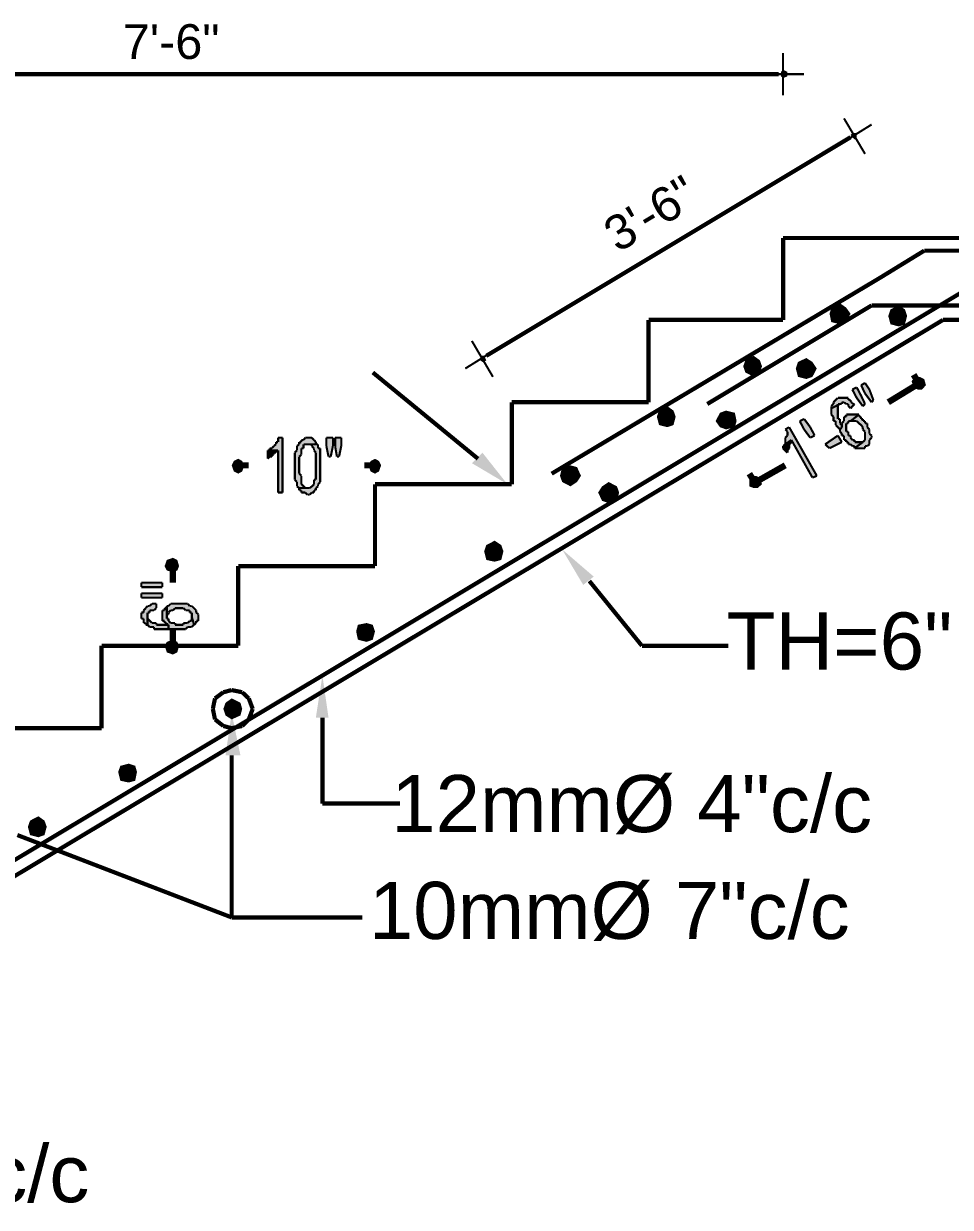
# Model space of a CAD drawing. Header units: millimetres. Extents: x 5 to 350, y 3 to 213.
# Drawn here: x 72.31 to 109.6, y 37.68 to 85.34 of the extents above; entities that cross this region are included whole.
import ezdxf

# ---------------------------------------------------------------- set-up
doc = ezdxf.new("R2010")
doc.units = ezdxf.units.MM
for name, color, linetype in [('H', 251, 'Continuous'), ('P', 255, 'Continuous'), ('T', 255, 'Continuous')]:
    doc.layers.add(name, color=color, linetype=linetype)
doc.styles.get("Standard").update_dxf_attribs({"font": 'arial.ttf'})

msp = doc.modelspace()

# ---------------------------------------------------------------- hatches: boundary and pattern name
at = {"layer": 'H', "linetype": 'Continuous'}
for points in [[(102.87, 83.308), (102.782, 83.397), (102.87, 83.485), (102.87, 83.308)], [(102.87, 83.308), (102.87, 83.485), (103.046, 83.397), (102.87, 83.308)], [(102.782, 83.308), (102.782, 83.397), (102.87, 83.308), (102.782, 83.308)], [(102.782, 83.22), (102.782, 83.308), (102.87, 83.308), (102.782, 83.22)], [(102.87, 83.15), (102.782, 83.22), (102.87, 83.308), (102.87, 83.15)], [(102.87, 83.308), (103.046, 83.397), (103.046, 83.308), (102.87, 83.308)], [(102.87, 83.15), (102.87, 83.308), (103.046, 83.22), (102.87, 83.15)], [(103.046, 83.22), (102.87, 83.308), (103.046, 83.308), (103.046, 83.22)], [(105.586, 80.857), (105.657, 80.945), (105.745, 80.857), (105.586, 80.857)], [(105.657, 80.768), (105.586, 80.857), (105.745, 80.857), (105.657, 80.768)], [(105.745, 80.857), (105.657, 80.945), (105.745, 80.945), (105.745, 80.857)], [(105.745, 80.68), (105.657, 80.768), (105.745, 80.857), (105.745, 80.68)], [(105.745, 80.857), (105.745, 80.945), (105.833, 80.945), (105.745, 80.857)], [(105.833, 80.768), (105.745, 80.857), (105.833, 80.945), (105.833, 80.768)], [(105.745, 80.68), (105.745, 80.857), (105.833, 80.68), (105.745, 80.68)], [(105.833, 80.68), (105.745, 80.857), (105.833, 80.768), (105.833, 80.68)], [(104.74, 73.66), (104.81, 73.907), (105.163, 73.66), (104.74, 73.66)], [(105.163, 73.66), (104.81, 73.907), (105.163, 74.083), (105.163, 73.66)], [(105.163, 73.66), (105.163, 74.083), (105.41, 73.907), (105.163, 73.66)], [(105.163, 73.66), (105.41, 73.907), (105.586, 73.66), (105.163, 73.66)], [(107.527, 73.572), (107.192, 73.836), (107.527, 73.995), (107.527, 73.572)], [(107.527, 73.572), (107.527, 73.995), (107.774, 73.836), (107.527, 73.572)], [(104.81, 73.325), (104.74, 73.66), (105.163, 73.66), (104.81, 73.325)], [(105.163, 73.237), (104.81, 73.325), (105.163, 73.66), (105.163, 73.237)], [(105.163, 73.237), (105.163, 73.66), (105.41, 73.325), (105.163, 73.237)], [(105.41, 73.325), (105.163, 73.66), (105.586, 73.66), (105.41, 73.325)], [(107.103, 73.572), (107.192, 73.836), (107.527, 73.572), (107.103, 73.572)], [(107.192, 73.237), (107.103, 73.572), (107.527, 73.572), (107.192, 73.237)], [(107.527, 73.148), (107.192, 73.237), (107.527, 73.572), (107.527, 73.148)], [(107.527, 73.572), (107.774, 73.836), (107.862, 73.572), (107.527, 73.572)], [(107.527, 73.148), (107.527, 73.572), (107.774, 73.237), (107.527, 73.148)], [(107.774, 73.237), (107.527, 73.572), (107.862, 73.572), (107.774, 73.237)], [(90.77, 71.878), (90.682, 71.967), (90.77, 71.967), (90.77, 71.878)], [(90.682, 71.878), (90.682, 71.967), (90.77, 71.878), (90.682, 71.878)], [(90.928, 71.79), (90.77, 71.878), (90.84, 71.967), (90.928, 71.79)], [(90.77, 71.878), (90.77, 71.967), (90.84, 71.967), (90.77, 71.878)], [(101.688, 71.543), (101.353, 71.79), (101.688, 71.967), (101.688, 71.543)], [(101.688, 71.543), (101.688, 71.967), (101.935, 71.79), (101.688, 71.543)], [(90.77, 71.72), (90.682, 71.79), (90.77, 71.878), (90.77, 71.72)], [(90.682, 71.79), (90.682, 71.878), (90.77, 71.878), (90.682, 71.79)], [(90.77, 71.72), (90.77, 71.878), (90.84, 71.72), (90.77, 71.72)], [(90.84, 71.72), (90.77, 71.878), (90.928, 71.79), (90.84, 71.72)], [(101.265, 71.543), (101.353, 71.79), (101.688, 71.543), (101.265, 71.543)], [(101.353, 71.296), (101.265, 71.543), (101.688, 71.543), (101.353, 71.296)], [(101.688, 71.12), (101.353, 71.296), (101.688, 71.543), (101.688, 71.12)], [(101.688, 71.543), (101.935, 71.79), (102.023, 71.543), (101.688, 71.543)], [(101.688, 71.12), (101.688, 71.543), (101.935, 71.296), (101.688, 71.12)], [(101.935, 71.296), (101.688, 71.543), (102.023, 71.543), (101.935, 71.296)], [(103.382, 71.455), (103.47, 71.72), (103.805, 71.455), (103.382, 71.455)], [(103.805, 71.455), (103.47, 71.72), (103.805, 71.878), (103.805, 71.455)], [(103.805, 71.455), (103.805, 71.878), (104.052, 71.72), (103.805, 71.455)], [(103.805, 71.455), (104.052, 71.72), (104.228, 71.455), (103.805, 71.455)], [(103.47, 71.12), (103.382, 71.455), (103.805, 71.455), (103.47, 71.12)], [(103.805, 71.032), (103.47, 71.12), (103.805, 71.455), (103.805, 71.032)], [(103.805, 71.032), (103.805, 71.455), (104.052, 71.12), (103.805, 71.032)], [(104.052, 71.12), (103.805, 71.455), (104.228, 71.455), (104.052, 71.12)], [(108.373, 70.873), (108.038, 70.944), (108.197, 71.12), (108.373, 70.873)], [(108.373, 70.873), (108.197, 71.12), (108.373, 71.12), (108.373, 70.873)], [(108.373, 70.873), (108.373, 71.12), (108.55, 71.032), (108.373, 70.873)], [(108.62, 70.785), (108.373, 70.873), (108.55, 71.032), (108.62, 70.785)], [(106.08, 69.938), (105.833, 70.273), (105.657, 70.608), (105.833, 70.697), (106.168, 70.026), (106.08, 69.938)], [(106.433, 70.097), (106.168, 70.45), (106.01, 70.785), (106.168, 70.873), (106.345, 70.608), (106.504, 70.185), (106.433, 70.097)], [(108.126, 70.697), (108.038, 70.944), (108.373, 70.873), (108.126, 70.697)], [(108.285, 70.608), (108.126, 70.697), (108.373, 70.873), (108.285, 70.608)], [(108.285, 70.608), (108.373, 70.873), (108.462, 70.608), (108.285, 70.608)], [(108.462, 70.608), (108.373, 70.873), (108.62, 70.785), (108.462, 70.608)], [(104.81, 69.85), (104.81, 69.938), (104.898, 70.026), (104.898, 70.097), (105.075, 70.273), (105.498, 70.273), (105.498, 70.185), (105.586, 70.185), (105.586, 70.097), (105.657, 70.097), (105.657, 70.026), (105.745, 70.026), (105.586, 69.85), (105.498, 69.938), (105.498, 70.026), (105.41, 70.026), (105.322, 70.097), (105.234, 70.097), (105.234, 70.026), (105.163, 70.026), (104.81, 69.85)], [(97.79, 69.515), (97.878, 69.762), (98.213, 69.515), (97.79, 69.515)], [(98.213, 69.515), (97.878, 69.762), (98.213, 69.938), (98.213, 69.515)], [(98.213, 69.515), (98.213, 69.938), (98.46, 69.762), (98.213, 69.515)], [(98.213, 69.515), (98.46, 69.762), (98.548, 69.515), (98.213, 69.515)], [(100.154, 69.338), (100.33, 69.674), (100.577, 69.338), (100.154, 69.338)], [(100.577, 69.338), (100.33, 69.674), (100.577, 69.762), (100.577, 69.338)], [(100.577, 69.338), (100.577, 69.762), (100.93, 69.674), (100.577, 69.338)], [(100.577, 69.338), (100.93, 69.674), (101, 69.338), (100.577, 69.338)], [(105.163, 69.003), (104.987, 69.18), (104.987, 69.338), (104.898, 69.338), (104.898, 69.515), (104.81, 69.603), (104.81, 69.85), (105.075, 69.973), (105.075, 70.026), (105.163, 70.026), (105.075, 69.973), (105.075, 69.427), (105.163, 69.427), (105.163, 69.25), (105.234, 69.18), (105.234, 69.092), (105.163, 69.003)], [(105.745, 68.245), (105.745, 68.333), (105.657, 68.333), (105.586, 68.404), (105.498, 68.404), (105.498, 68.492), (105.41, 68.492), (105.41, 68.58), (105.322, 68.58), (105.322, 68.756), (105.234, 68.756), (105.234, 68.827), (105.163, 68.915), (105.163, 69.003), (105.234, 69.092), (105.234, 69.25), (105.322, 69.338), (105.322, 69.515), (105.41, 69.515), (105.41, 69.603), (105.922, 69.603), (105.586, 69.338), (105.498, 69.338), (105.498, 69.25), (105.41, 69.25), (105.41, 68.915), (105.498, 68.915), (105.498, 68.756), (105.586, 68.756), (105.586, 68.668), (105.657, 68.58), (105.745, 68.58), (105.745, 68.492), (106.08, 68.492), (105.745, 68.245)], [(105.745, 68.245), (106.08, 68.492), (106.168, 68.58), (106.168, 68.915), (106.08, 69.003), (106.08, 69.092), (105.833, 69.338), (105.586, 69.338), (105.922, 69.603), (105.922, 69.515), (106.01, 69.515), (106.01, 69.427), (106.08, 69.427), (106.08, 69.338), (106.168, 69.338), (106.168, 69.25), (106.257, 69.25), (106.257, 69.092), (106.345, 69.003), (106.345, 68.827), (106.433, 68.756), (106.433, 68.668), (106.345, 68.58), (106.345, 68.404), (106.257, 68.333), (106.168, 68.333), (106.168, 68.245), (105.745, 68.245)], [(97.878, 69.18), (97.79, 69.515), (98.213, 69.515), (97.878, 69.18)], [(98.213, 69.092), (97.878, 69.18), (98.213, 69.515), (98.213, 69.092)], [(98.213, 69.092), (98.213, 69.515), (98.46, 69.18), (98.213, 69.092)], [(98.46, 69.18), (98.213, 69.515), (98.548, 69.515), (98.46, 69.18)], [(100.33, 69.092), (100.154, 69.338), (100.577, 69.338), (100.33, 69.092)], [(100.577, 69.003), (100.33, 69.092), (100.577, 69.338), (100.577, 69.003)], [(100.577, 69.003), (100.577, 69.338), (100.93, 69.092), (100.577, 69.003)], [(100.93, 69.092), (100.577, 69.338), (101, 69.338), (100.93, 69.092)], [(103.964, 68.668), (103.717, 69.003), (103.54, 69.338), (103.717, 69.427), (103.964, 69.092), (104.14, 68.756), (103.964, 68.668)], [(82.55, 66.463), (82.55, 68.157), (82.215, 68.157), (82.215, 68.245), (82.303, 68.245), (82.462, 68.404), (82.462, 68.492), (82.55, 68.492), (82.55, 68.668), (82.726, 68.668), (82.726, 66.463), (82.55, 66.463)], [(83.397, 66.64), (83.308, 66.71), (83.308, 66.887), (83.22, 66.975), (83.22, 68.068), (83.308, 68.157), (83.308, 68.333), (83.397, 68.404), (83.397, 68.492), (83.485, 68.492), (83.485, 68.58), (83.573, 68.58), (83.644, 68.668), (83.908, 68.668), (84.067, 68.492), (84.067, 68.404), (83.573, 68.404), (83.573, 68.245), (83.485, 68.245), (83.485, 67.98), (83.397, 67.91), (83.397, 67.222), (83.485, 67.134), (83.485, 66.798), (83.644, 66.64), (83.397, 66.64)], [(84.578, 67.91), (84.49, 68.333), (84.49, 68.668), (84.755, 68.668), (84.755, 68.333), (84.667, 67.91), (84.578, 67.91)], [(84.914, 67.91), (84.843, 68.333), (84.843, 68.668), (85.09, 68.668), (85.09, 68.333), (85.002, 67.91), (84.914, 67.91)], [(104.052, 67.063), (103.205, 68.58), (102.958, 68.404), (102.958, 68.668), (103.046, 68.756), (103.046, 68.915), (102.958, 69.003), (103.117, 69.092), (104.228, 67.134), (104.052, 67.063)], [(104.74, 68.245), (104.563, 68.404), (105.075, 68.756), (105.234, 68.492), (104.74, 68.245)], [(82.127, 67.822), (82.127, 68.157), (82.462, 68.157), (82.462, 68.068), (82.374, 68.068), (82.374, 67.98), (82.303, 67.98), (82.303, 67.91), (82.215, 67.91), (82.127, 67.822)], [(83.732, 66.375), (83.644, 66.463), (83.485, 66.463), (83.485, 66.552), (83.397, 66.552), (83.397, 66.64), (83.82, 66.64), (83.996, 66.798), (83.996, 66.975), (84.067, 66.975), (84.067, 68.068), (83.996, 68.157), (83.996, 68.245), (83.908, 68.333), (83.908, 68.404), (84.155, 68.404), (84.155, 68.245), (84.243, 68.245), (84.243, 66.887), (84.155, 66.798), (84.155, 66.71), (84.067, 66.64), (84.067, 66.552), (83.996, 66.552), (83.996, 66.463), (83.908, 66.463), (83.82, 66.375), (83.732, 66.375)], [(103.046, 68.068), (102.87, 68.245), (102.87, 68.333), (102.958, 68.404), (103.205, 68.58), (103.205, 68.492), (103.117, 68.404), (103.117, 68.245), (103.046, 68.157), (103.046, 68.068)], [(80.68, 67.557), (80.768, 67.733), (80.945, 67.557), (80.68, 67.557)], [(80.945, 67.557), (80.768, 67.733), (80.945, 67.822), (80.945, 67.557)], [(80.945, 67.557), (80.945, 67.822), (81.104, 67.733), (80.945, 67.557)], [(80.945, 67.557), (81.104, 67.733), (81.192, 67.557), (80.945, 67.557)], [(86.184, 67.557), (86.272, 67.733), (86.448, 67.557), (86.184, 67.557)], [(86.448, 67.557), (86.272, 67.733), (86.448, 67.822), (86.448, 67.557)], [(86.448, 67.557), (86.448, 67.822), (86.607, 67.733), (86.448, 67.557)], [(86.448, 67.557), (86.607, 67.733), (86.695, 67.557), (86.448, 67.557)], [(91.775, 66.798), (90.346, 67.645), (90.77, 68.068), (91.775, 66.798)], [(80.768, 67.31), (80.68, 67.557), (80.945, 67.557), (80.768, 67.31)], [(80.945, 67.222), (80.768, 67.31), (80.945, 67.557), (80.945, 67.222)], [(80.945, 67.222), (80.945, 67.557), (81.104, 67.31), (80.945, 67.222)], [(81.104, 67.31), (80.945, 67.557), (81.192, 67.557), (81.104, 67.31)], [(86.272, 67.31), (86.184, 67.557), (86.448, 67.557), (86.272, 67.31)], [(86.448, 67.222), (86.272, 67.31), (86.448, 67.557), (86.448, 67.222)], [(86.448, 67.222), (86.448, 67.557), (86.607, 67.31), (86.448, 67.222)], [(86.607, 67.31), (86.448, 67.557), (86.695, 67.557), (86.607, 67.31)], [(93.892, 67.134), (93.98, 67.486), (94.315, 67.134), (93.892, 67.134)], [(94.315, 67.134), (93.98, 67.486), (94.315, 67.557), (94.315, 67.134)], [(94.315, 67.134), (94.315, 67.557), (94.58, 67.486), (94.315, 67.134)], [(94.315, 67.134), (94.58, 67.486), (94.738, 67.134), (94.315, 67.134)], [(93.98, 66.887), (93.892, 67.134), (94.315, 67.134), (93.98, 66.887)], [(94.315, 66.71), (93.98, 66.887), (94.315, 67.134), (94.315, 66.71)], [(94.315, 66.71), (94.315, 67.134), (94.58, 66.887), (94.315, 66.71)], [(94.58, 66.887), (94.315, 67.134), (94.738, 67.134), (94.58, 66.887)], [(95.85, 66.463), (95.585, 66.71), (95.85, 66.887), (95.85, 66.463)], [(95.85, 66.463), (95.85, 66.887), (96.185, 66.71), (95.85, 66.463)], [(101.776, 66.887), (101.512, 66.975), (101.6, 67.134), (101.776, 66.887)], [(101.512, 66.71), (101.512, 66.975), (101.776, 66.887), (101.512, 66.71)], [(101.688, 66.64), (101.512, 66.71), (101.776, 66.887), (101.688, 66.64)], [(101.776, 66.887), (101.6, 67.134), (101.776, 67.134), (101.776, 66.887)], [(101.688, 66.64), (101.776, 66.887), (101.847, 66.64), (101.688, 66.64)], [(101.776, 66.887), (101.776, 67.134), (101.935, 67.063), (101.776, 66.887)], [(102.023, 66.798), (101.776, 66.887), (101.935, 67.063), (102.023, 66.798)], [(101.847, 66.64), (101.776, 66.887), (102.023, 66.798), (101.847, 66.64)], [(95.426, 66.463), (95.585, 66.71), (95.85, 66.463), (95.426, 66.463)], [(95.585, 66.128), (95.426, 66.463), (95.85, 66.463), (95.585, 66.128)], [(95.85, 66.04), (95.585, 66.128), (95.85, 66.463), (95.85, 66.04)], [(95.85, 66.463), (96.185, 66.71), (96.273, 66.463), (95.85, 66.463)], [(95.85, 66.04), (95.85, 66.463), (96.185, 66.128), (95.85, 66.04)], [(96.185, 66.128), (95.85, 66.463), (96.273, 66.463), (96.185, 66.128)], [(90.84, 64.1), (90.928, 64.347), (91.264, 64.1), (90.84, 64.1)], [(91.264, 64.1), (90.928, 64.347), (91.264, 64.523), (91.264, 64.1)], [(91.264, 64.1), (91.264, 64.523), (91.528, 64.347), (91.264, 64.1)], [(91.264, 64.1), (91.528, 64.347), (91.616, 64.1), (91.264, 64.1)], [(90.928, 63.747), (90.84, 64.1), (91.264, 64.1), (90.928, 63.747)], [(91.264, 63.676), (90.928, 63.747), (91.264, 64.1), (91.264, 63.676)], [(91.264, 63.676), (91.264, 64.1), (91.528, 63.747), (91.264, 63.676)], [(91.528, 63.747), (91.264, 64.1), (91.616, 64.1), (91.528, 63.747)], [(94.827, 62.742), (93.98, 64.17), (95.25, 63.077), (94.827, 62.742)], [(77.982, 63.5), (78.07, 63.747), (78.317, 63.5), (77.982, 63.5)], [(78.07, 63.324), (77.982, 63.5), (78.317, 63.5), (78.07, 63.324)], [(78.317, 63.5), (78.07, 63.747), (78.317, 63.835), (78.317, 63.5)], [(78.317, 63.253), (78.07, 63.324), (78.317, 63.5), (78.317, 63.253)], [(78.317, 63.5), (78.317, 63.835), (78.493, 63.747), (78.317, 63.5)], [(78.317, 63.5), (78.493, 63.747), (78.564, 63.5), (78.317, 63.5)], [(78.317, 63.253), (78.317, 63.5), (78.493, 63.324), (78.317, 63.253)], [(78.493, 63.324), (78.317, 63.5), (78.564, 63.5), (78.493, 63.324)], [(77.047, 62.653), (77.047, 62.83), (77.893, 62.83), (77.893, 62.653), (77.047, 62.653)], [(77.047, 62.23), (77.047, 62.406), (77.893, 62.406), (77.893, 62.23), (77.047, 62.23)], [(77.223, 61.136), (77.223, 61.207), (77.135, 61.207), (77.135, 61.383), (77.047, 61.383), (77.047, 61.63), (77.135, 61.63), (77.135, 61.718), (77.294, 61.895), (77.382, 61.895), (77.47, 61.983), (77.646, 61.983), (77.646, 61.807), (77.558, 61.718), (77.382, 61.718), (77.382, 61.63), (77.294, 61.63), (77.294, 61.136), (77.223, 61.136)], [(79.163, 61.136), (79.075, 61.472), (79.075, 61.63), (78.987, 61.63), (78.987, 61.718), (78.828, 61.718), (78.74, 61.807), (78.405, 61.807), (78.317, 61.718), (78.228, 61.718), (78.14, 61.63), (78.14, 61.56), (78.07, 61.56), (78.07, 61.895), (78.14, 61.895), (78.228, 61.983), (78.916, 61.983), (78.987, 61.895), (79.075, 61.895), (79.252, 61.718), (79.252, 61.63), (79.34, 61.56), (79.34, 61.295), (79.252, 61.295), (79.252, 61.207), (79.163, 61.136)], [(78.14, 60.96), (78.14, 61.136), (78.07, 61.136), (78.07, 61.207), (77.982, 61.207), (77.982, 61.295), (77.893, 61.295), (77.893, 61.718), (77.982, 61.718), (77.982, 61.807), (78.07, 61.807), (78.07, 61.383), (78.14, 61.383), (78.14, 61.295), (78.228, 61.207), (78.405, 61.207), (78.405, 61.136), (78.74, 61.136), (78.74, 61.207), (78.916, 61.207), (78.987, 61.295), (79.075, 61.295), (79.075, 61.472), (79.163, 61.136), (79.075, 61.048), (78.916, 61.048), (78.828, 60.96), (78.14, 60.96)], [(77.558, 60.96), (77.558, 61.048), (77.382, 61.048), (77.294, 61.136), (77.294, 61.383), (77.47, 61.207), (77.646, 61.207), (77.646, 61.136), (78.14, 61.136), (78.14, 60.96), (77.558, 60.96)], [(85.69, 60.872), (85.76, 61.136), (86.113, 60.872), (85.69, 60.872)], [(86.113, 60.872), (85.76, 61.136), (86.113, 61.207), (86.113, 60.872)], [(86.113, 60.872), (86.113, 61.207), (86.36, 61.136), (86.113, 60.872)], [(86.113, 60.872), (86.36, 61.136), (86.448, 60.872), (86.113, 60.872)], [(78.317, 60.29), (78.07, 60.448), (78.317, 60.537), (78.317, 60.29)], [(78.317, 60.29), (78.317, 60.537), (78.493, 60.448), (78.317, 60.29)], [(85.76, 60.537), (85.69, 60.872), (86.113, 60.872), (85.76, 60.537)], [(86.113, 60.448), (85.76, 60.537), (86.113, 60.872), (86.113, 60.448)], [(86.113, 60.448), (86.113, 60.872), (86.36, 60.537), (86.113, 60.448)], [(86.36, 60.537), (86.113, 60.872), (86.448, 60.872), (86.36, 60.537)], [(77.982, 60.29), (78.07, 60.448), (78.317, 60.29), (77.982, 60.29)], [(78.07, 60.025), (77.982, 60.29), (78.317, 60.29), (78.07, 60.025)], [(78.317, 59.937), (78.07, 60.025), (78.317, 60.29), (78.317, 59.937)], [(78.317, 60.29), (78.493, 60.448), (78.564, 60.29), (78.317, 60.29)], [(78.317, 59.937), (78.317, 60.29), (78.493, 60.025), (78.317, 59.937)], [(78.493, 60.025), (78.317, 60.29), (78.564, 60.29), (78.493, 60.025)], [(84.067, 57.397), (84.332, 59.09), (84.578, 57.397), (84.067, 57.397)], [(80.68, 57.75), (80.433, 57.997), (80.68, 58.173), (80.68, 57.75)], [(80.68, 57.75), (80.68, 58.173), (81.033, 57.997), (80.68, 57.75)], [(80.345, 57.75), (80.433, 57.997), (80.68, 57.75), (80.345, 57.75)], [(80.433, 57.485), (80.345, 57.75), (80.68, 57.75), (80.433, 57.485)], [(80.68, 57.326), (80.433, 57.485), (80.68, 57.75), (80.68, 57.326)], [(80.68, 57.75), (81.033, 57.997), (81.104, 57.75), (80.68, 57.75)], [(80.68, 57.326), (80.68, 57.75), (81.033, 57.485), (80.68, 57.326)], [(81.033, 57.485), (80.68, 57.75), (81.104, 57.75), (81.033, 57.485)], [(80.433, 55.88), (80.68, 57.573), (81.033, 55.88), (80.433, 55.88)], [(76.112, 55.21), (76.2, 55.457), (76.535, 55.21), (76.112, 55.21)], [(76.535, 55.21), (76.2, 55.457), (76.535, 55.545), (76.535, 55.21)], [(76.535, 55.21), (76.535, 55.545), (76.8, 55.457), (76.535, 55.21)], [(76.535, 55.21), (76.8, 55.457), (76.87, 55.21), (76.535, 55.21)], [(76.2, 54.857), (76.112, 55.21), (76.535, 55.21), (76.2, 54.857)], [(76.535, 54.786), (76.2, 54.857), (76.535, 55.21), (76.535, 54.786)], [(76.535, 54.786), (76.535, 55.21), (76.8, 54.857), (76.535, 54.786)], [(76.8, 54.857), (76.535, 55.21), (76.87, 55.21), (76.8, 54.857)], [(72.902, 53.005), (72.566, 53.252), (72.902, 53.428), (72.902, 53.005)], [(72.902, 53.005), (72.902, 53.428), (73.148, 53.252), (72.902, 53.005)], [(72.478, 53.005), (72.566, 53.252), (72.902, 53.005), (72.478, 53.005)], [(72.566, 52.67), (72.478, 53.005), (72.902, 53.005), (72.566, 52.67)], [(72.902, 52.582), (72.566, 52.67), (72.902, 53.005), (72.902, 52.582)], [(72.902, 53.005), (73.148, 53.252), (73.237, 53.005), (72.902, 53.005)], [(72.902, 52.582), (72.902, 53.005), (73.148, 52.67), (72.902, 52.582)], [(73.148, 52.67), (72.902, 53.005), (73.237, 53.005), (73.148, 52.67)]]:
    msp.add_hatch(color=256, dxfattribs=at).paths.add_polyline_path(points)

# ---------------------------------------------------------------- linework, layer by layer
at = {"layer": 'P'}
for points, const_width in [([(102.87, 84.155), (102.87, 82.462)], 0.085), ([(53.675, 83.308), (102.694, 83.308)], 0.169), ([(102.112, 83.308), (103.717, 83.308)], 0.085), ([(105.322, 81.527), (106.168, 80.098)], 0.085), ([(105.075, 80.433), (106.433, 81.28)], 0.085), ([(90.928, 71.967), (105.586, 80.768)], 0.169), ([(130.387, 76.712), (102.87, 76.712)], 0.169), ([(102.87, 76.712), (102.87, 73.413)], 0.169), ([(48.772, 37.765), (112.854, 76.2)], 0.169), ([(106.768, 75.106), (108.55, 76.2)], 0.169), ([(108.55, 76.2), (110.067, 76.2)], 0.169), ([(93.557, 67.222), (106.768, 75.106)], 0.169), ([(99.818, 70.026), (106.433, 73.995)], 0.169), ([(106.433, 73.995), (129.293, 73.995)], 0.169), ([(53.516, 39.97), (109.308, 73.413)], 0.169), ([(102.87, 73.413), (97.455, 73.413)], 0.169), ([(97.455, 73.413), (97.455, 70.097)], 0.169), ([(109.308, 73.413), (117.175, 73.413)], 0.169), ([(91.193, 71.12), (90.346, 72.566)], 0.085), ([(91.44, 72.302), (90.082, 71.455)], 0.085), ([(90.593, 67.822), (86.36, 71.296)], 0.169), ([(108.126, 71.208), (108.373, 70.785)], 0.254), ([(105.833, 70.697), (105.657, 70.608)], 0.085), ([(105.657, 70.608), (105.833, 70.273)], 0.085), ([(106.01, 70.362), (105.833, 70.697)], 0.085), ([(106.168, 70.873), (106.01, 70.785)], 0.085), ([(106.01, 70.785), (106.168, 70.45)], 0.085), ([(106.345, 70.608), (106.168, 70.873)], 0.085), ([(106.504, 70.185), (106.345, 70.608)], 0.085), ([(108.373, 70.873), (107.103, 70.097)], 0.254), ([(97.455, 70.097), (91.952, 70.097)], 0.169), ([(91.952, 70.097), (91.952, 66.798)], 0.169), ([(105.163, 70.026), (104.81, 69.85)], 0.085), ([(104.898, 70.026), (104.81, 69.938)], 0.085), ([(104.81, 69.85), (105.163, 70.026)], 0.085), ([(104.987, 70.185), (104.898, 70.097)], 0.085), ([(104.898, 70.097), (104.898, 70.026)], 0.085), ([(105.075, 70.273), (104.987, 70.185)], 0.085), ([(105.163, 70.273), (105.075, 70.273)], 0.085), ([(105.075, 70.273), (105.075, 70.273)], 0.085), ([(105.075, 69.938), (105.075, 70.026)], 0.085), ([(105.075, 70.026), (105.163, 70.026)], 0.085), ([(105.234, 70.273), (105.163, 70.273)], 0.085), ([(105.163, 70.026), (105.234, 70.026)], 0.085), ([(105.322, 70.273), (105.234, 70.273)], 0.085), ([(105.234, 70.026), (105.234, 70.097)], 0.085), ([(105.234, 70.097), (105.322, 70.097)], 0.085), ([(105.41, 70.273), (105.322, 70.273)], 0.085), ([(105.322, 70.097), (105.41, 70.026)], 0.085), ([(105.498, 70.273), (105.41, 70.273)], 0.085), ([(105.41, 70.026), (105.498, 70.026)], 0.085), ([(105.498, 70.185), (105.498, 70.273)], 0.085), ([(105.586, 70.185), (105.498, 70.185)], 0.085), ([(105.498, 70.026), (105.498, 69.938)], 0.085), ([(105.586, 70.097), (105.586, 70.185)], 0.085), ([(105.657, 70.097), (105.586, 70.097)], 0.085), ([(105.586, 69.85), (105.745, 70.026)], 0.085), ([(105.657, 70.026), (105.657, 70.097)], 0.085), ([(105.745, 70.026), (105.657, 70.026)], 0.085), ([(105.833, 70.273), (106.08, 69.938)], 0.085), ([(106.168, 70.026), (106.01, 70.362)], 0.085), ([(106.08, 69.938), (106.168, 70.026)], 0.085), ([(106.168, 70.45), (106.433, 70.097)], 0.085), ([(106.433, 70.097), (106.504, 70.185)], 0.085), ([(104.81, 69.938), (104.81, 69.85)], 0.085), ([(104.81, 69.85), (104.81, 69.762)], 0.085), ([(104.81, 69.762), (104.81, 69.674)], 0.085), ([(104.81, 69.674), (104.81, 69.603)], 0.085), ([(104.81, 69.603), (104.898, 69.515)], 0.085), ([(105.075, 69.85), (105.075, 69.938)], 0.085), ([(105.075, 69.762), (105.075, 69.85)], 0.085), ([(105.075, 69.674), (105.075, 69.762)], 0.085), ([(105.075, 69.603), (105.075, 69.674)], 0.085), ([(105.075, 69.515), (105.075, 69.603)], 0.085), ([(105.498, 69.603), (105.41, 69.603)], 0.085), ([(105.41, 69.603), (105.41, 69.515)], 0.085), ([(105.498, 69.938), (105.586, 69.85)], 0.085), ([(105.586, 69.603), (105.498, 69.603)], 0.085), ([(105.498, 69.603), (105.498, 69.603)], 0.085), ([(105.922, 69.603), (105.586, 69.338)], 0.085), ([(105.586, 69.338), (105.922, 69.603)], 0.085), ([(105.657, 69.603), (105.586, 69.603)], 0.085), ([(105.745, 69.603), (105.657, 69.603)], 0.085), ([(105.833, 69.603), (105.745, 69.603)], 0.085), ([(105.922, 69.603), (105.833, 69.603)], 0.085), ([(105.922, 69.515), (105.922, 69.603)], 0.085), ([(103.117, 69.092), (102.958, 69.003)], 0.085), ([(104.228, 67.134), (103.117, 69.092)], 0.085), ([(103.54, 69.338), (103.717, 69.427)], 0.085), ([(103.717, 69.003), (103.54, 69.338)], 0.085), ([(103.717, 69.427), (103.964, 69.092)], 0.085), ([(103.964, 69.092), (104.14, 68.756)], 0.085), ([(104.898, 69.515), (104.898, 69.427)], 0.085), ([(104.898, 69.427), (104.898, 69.338)], 0.085), ([(104.898, 69.338), (104.987, 69.338)], 0.085), ([(104.987, 69.338), (104.987, 69.25)], 0.085), ([(104.987, 69.25), (104.987, 69.18)], 0.085), ([(104.987, 69.18), (105.075, 69.092)], 0.085), ([(105.075, 69.427), (105.075, 69.515)], 0.085), ([(105.163, 69.427), (105.075, 69.427)], 0.085), ([(105.075, 69.092), (105.163, 69.003)], 0.085), ([(105.163, 69.338), (105.163, 69.427)], 0.085), ([(105.163, 69.25), (105.163, 69.338)], 0.085), ([(105.234, 69.18), (105.163, 69.25)], 0.085), ([(105.234, 69.092), (105.163, 69.003)], 0.085), ([(105.163, 69.003), (105.234, 69.092)], 0.085), ([(105.322, 69.338), (105.234, 69.25)], 0.085), ([(105.234, 69.25), (105.234, 69.18)], 0.085), ([(105.234, 69.18), (105.234, 69.092)], 0.085), ([(105.234, 69.092), (105.234, 69.18)], 0.085), ([(105.41, 69.515), (105.322, 69.515)], 0.085), ([(105.322, 69.515), (105.322, 69.427)], 0.085), ([(105.322, 69.427), (105.322, 69.338)], 0.085), ([(105.41, 69.18), (105.41, 69.25)], 0.085), ([(105.41, 69.25), (105.498, 69.25)], 0.085), ([(105.41, 69.092), (105.41, 69.18)], 0.085), ([(105.41, 69.003), (105.41, 69.092)], 0.085), ([(105.498, 69.25), (105.498, 69.338)], 0.085), ([(105.498, 69.338), (105.586, 69.338)], 0.085), ([(105.586, 69.338), (105.657, 69.338)], 0.085), ([(105.657, 69.338), (105.745, 69.338)], 0.085), ([(105.745, 69.338), (105.833, 69.338)], 0.085), ([(105.833, 69.338), (105.922, 69.25)], 0.085), ([(106.01, 69.515), (105.922, 69.515)], 0.085), ([(105.922, 69.25), (106.01, 69.18)], 0.085), ([(106.01, 69.427), (106.01, 69.515)], 0.085), ([(106.08, 69.427), (106.01, 69.427)], 0.085), ([(106.01, 69.18), (106.08, 69.092)], 0.085), ([(106.08, 69.338), (106.08, 69.427)], 0.085), ([(106.168, 69.338), (106.08, 69.338)], 0.085), ([(106.08, 69.092), (106.08, 69.003)], 0.085), ([(106.168, 69.25), (106.168, 69.338)], 0.085), ([(106.257, 69.25), (106.168, 69.25)], 0.085), ([(106.257, 69.18), (106.257, 69.25)], 0.085), ([(106.257, 69.092), (106.257, 69.18)], 0.085), ([(106.345, 69.003), (106.257, 69.092)], 0.085), ([(82.726, 68.668), (82.55, 68.668)], 0.085), ([(82.55, 68.668), (82.55, 68.58)], 0.085), ([(82.726, 66.463), (82.726, 68.668)], 0.085), ([(83.644, 68.668), (83.573, 68.58)], 0.085), ([(83.732, 68.668), (83.644, 68.668)], 0.085), ([(83.82, 68.668), (83.732, 68.668)], 0.085), ([(83.908, 68.668), (83.82, 68.668)], 0.085), ([(83.82, 68.668), (83.82, 68.668)], 0.085), ([(83.996, 68.58), (83.908, 68.668)], 0.085), ([(84.755, 68.668), (84.49, 68.668)], 0.085), ([(84.49, 68.668), (84.49, 68.333)], 0.085), ([(84.755, 68.333), (84.755, 68.668)], 0.085), ([(85.09, 68.668), (84.843, 68.668)], 0.085), ([(84.843, 68.668), (84.843, 68.333)], 0.085), ([(85.09, 68.333), (85.09, 68.668)], 0.085), ([(102.958, 69.003), (103.046, 68.915)], 0.085), ([(103.046, 68.756), (102.958, 68.668)], 0.085), ([(102.958, 68.668), (102.958, 68.58)], 0.085), ([(103.046, 68.915), (103.046, 68.827)], 0.085), ([(103.046, 68.827), (103.046, 68.756)], 0.085), ([(103.964, 68.668), (103.717, 69.003)], 0.085), ([(104.14, 68.756), (103.964, 68.668)], 0.085), ([(103.964, 68.668), (103.964, 68.668)], 0.085), ([(104.563, 68.404), (105.075, 68.756)], 0.085), ([(105.075, 68.756), (105.234, 68.492)], 0.085), ([(105.163, 69.003), (105.163, 68.915)], 0.085), ([(105.163, 68.915), (105.234, 68.827)], 0.085), ([(105.234, 68.827), (105.234, 68.756)], 0.085), ([(105.234, 68.756), (105.322, 68.756)], 0.085), ([(105.322, 68.756), (105.322, 68.668)], 0.085), ([(105.322, 68.668), (105.322, 68.58)], 0.085), ([(105.41, 68.915), (105.41, 69.003)], 0.085), ([(105.498, 68.915), (105.41, 68.915)], 0.085), ([(105.498, 68.827), (105.498, 68.915)], 0.085), ([(105.498, 68.756), (105.498, 68.827)], 0.085), ([(105.586, 68.756), (105.498, 68.756)], 0.085), ([(105.586, 68.668), (105.586, 68.756)], 0.085), ([(105.657, 68.58), (105.586, 68.668)], 0.085), ([(106.08, 69.003), (106.168, 68.915)], 0.085), ([(106.168, 68.915), (106.168, 68.827)], 0.085), ([(106.168, 68.827), (106.168, 68.756)], 0.085), ([(106.168, 68.756), (106.168, 68.668)], 0.085), ([(106.168, 68.668), (106.168, 68.58)], 0.085), ([(106.345, 68.915), (106.345, 69.003)], 0.085), ([(106.345, 68.827), (106.345, 68.915)], 0.085), ([(106.433, 68.756), (106.345, 68.827)], 0.085), ([(106.345, 68.58), (106.433, 68.668)], 0.085), ([(106.433, 68.668), (106.433, 68.756)], 0.085), ([(82.215, 68.157), (82.127, 68.157)], 0.085), ([(82.127, 68.157), (82.127, 68.068)], 0.085), ([(82.303, 68.245), (82.215, 68.245)], 0.085), ([(82.215, 68.245), (82.215, 68.157)], 0.085), ([(82.55, 68.157), (82.215, 68.157)], 0.085), ([(82.215, 68.157), (82.55, 68.157)], 0.085), ([(82.374, 68.333), (82.303, 68.245)], 0.085), ([(82.462, 68.404), (82.374, 68.333)], 0.085), ([(82.55, 68.492), (82.462, 68.492)], 0.085), ([(82.462, 68.492), (82.462, 68.404)], 0.085), ([(82.462, 68.068), (82.462, 68.157)], 0.085), ([(82.462, 68.157), (82.55, 68.157)], 0.085), ([(82.55, 68.58), (82.55, 68.492)], 0.085), ([(82.55, 68.157), (82.55, 66.463)], 0.085), ([(83.308, 68.157), (83.22, 68.068)], 0.085), ([(83.397, 68.404), (83.308, 68.333)], 0.085), ([(83.308, 68.333), (83.308, 68.245)], 0.085), ([(83.308, 68.245), (83.308, 68.157)], 0.085), ([(83.485, 68.492), (83.397, 68.492)], 0.085), ([(83.397, 68.492), (83.397, 68.404)], 0.085), ([(83.573, 68.58), (83.485, 68.58)], 0.085), ([(83.485, 68.58), (83.485, 68.492)], 0.085), ([(83.485, 68.157), (83.485, 68.245)], 0.085), ([(83.485, 68.245), (83.573, 68.245)], 0.085), ([(83.485, 68.068), (83.485, 68.157)], 0.085), ([(83.573, 68.333), (83.573, 68.404)], 0.085), ([(83.573, 68.404), (83.644, 68.404)], 0.085), ([(83.573, 68.245), (83.573, 68.333)], 0.085), ([(83.644, 68.404), (83.732, 68.404)], 0.085), ([(84.067, 68.404), (83.732, 68.404)], 0.085), ([(83.732, 68.404), (83.82, 68.404)], 0.085), ([(83.732, 68.404), (84.067, 68.404)], 0.085), ([(83.82, 68.404), (83.908, 68.404)], 0.085), ([(83.908, 68.404), (83.908, 68.333)], 0.085), ([(83.908, 68.333), (83.996, 68.245)], 0.085), ([(84.067, 68.492), (83.996, 68.58)], 0.085), ([(83.996, 68.245), (83.996, 68.157)], 0.085), ([(83.996, 68.157), (84.067, 68.068)], 0.085), ([(84.067, 68.404), (84.067, 68.492)], 0.085), ([(84.155, 68.404), (84.067, 68.404)], 0.085), ([(84.067, 68.404), (84.067, 68.404)], 0.085), ([(84.155, 68.333), (84.155, 68.404)], 0.085), ([(84.155, 68.245), (84.155, 68.333)], 0.085), ([(84.243, 68.245), (84.155, 68.245)], 0.085), ([(84.243, 68.157), (84.243, 68.245)], 0.085), ([(84.243, 68.068), (84.243, 68.157)], 0.085), ([(84.49, 68.333), (84.578, 67.91)], 0.085), ([(84.667, 67.91), (84.755, 68.333)], 0.085), ([(84.843, 68.333), (84.914, 67.91)], 0.085), ([(85.002, 67.91), (85.09, 68.333)], 0.085), ([(102.958, 68.404), (102.87, 68.333)], 0.085), ([(102.87, 68.333), (102.87, 68.245)], 0.085), ([(102.87, 68.245), (103.046, 68.068)], 0.085), ([(103.205, 68.58), (102.958, 68.404)], 0.085), ([(102.958, 68.58), (102.958, 68.492)], 0.085), ([(102.958, 68.404), (103.205, 68.58)], 0.085), ([(102.958, 68.492), (102.958, 68.404)], 0.085), ([(103.046, 68.157), (103.117, 68.245)], 0.085), ([(103.046, 68.068), (103.046, 68.157)], 0.085), ([(103.117, 68.404), (103.205, 68.492)], 0.085), ([(103.117, 68.333), (103.117, 68.404)], 0.085), ([(103.117, 68.245), (103.117, 68.333)], 0.085), ([(103.205, 68.492), (103.205, 68.58)], 0.085), ([(103.205, 68.58), (104.052, 67.063)], 0.085), ([(104.74, 68.245), (104.563, 68.404)], 0.085), ([(105.234, 68.492), (104.74, 68.245)], 0.085), ([(104.74, 68.245), (104.74, 68.245)], 0.085), ([(105.322, 68.58), (105.41, 68.58)], 0.085), ([(105.41, 68.58), (105.41, 68.492)], 0.085), ([(105.41, 68.492), (105.498, 68.492)], 0.085), ([(105.498, 68.492), (105.498, 68.404)], 0.085), ([(105.498, 68.404), (105.586, 68.404)], 0.085), ([(105.586, 68.404), (105.657, 68.333)], 0.085), ([(105.745, 68.58), (105.657, 68.58)], 0.085), ([(105.657, 68.333), (105.745, 68.333)], 0.085), ([(105.745, 68.492), (105.745, 68.58)], 0.085), ([(106.08, 68.492), (105.745, 68.245)], 0.085), ([(105.745, 68.245), (106.08, 68.492)], 0.085), ([(105.833, 68.492), (105.745, 68.492)], 0.085), ([(105.745, 68.333), (105.745, 68.245)], 0.085), ([(105.745, 68.245), (105.833, 68.245)], 0.085), ([(105.922, 68.492), (105.833, 68.492)], 0.085), ([(105.833, 68.245), (105.922, 68.245)], 0.085), ([(106.01, 68.492), (105.922, 68.492)], 0.085), ([(105.922, 68.245), (106.01, 68.245)], 0.085), ([(106.08, 68.492), (106.01, 68.492)], 0.085), ([(106.01, 68.245), (106.08, 68.245)], 0.085), ([(106.168, 68.58), (106.08, 68.492)], 0.085), ([(106.08, 68.245), (106.168, 68.245)], 0.085), ([(106.168, 68.245), (106.168, 68.333)], 0.085), ([(106.168, 68.333), (106.257, 68.333)], 0.085), ([(106.257, 68.333), (106.345, 68.404)], 0.085), ([(106.345, 68.492), (106.345, 68.58)], 0.085), ([(106.345, 68.404), (106.345, 68.492)], 0.085), ([(80.945, 67.486), (80.945, 67.557)], 0.254), ([(80.945, 67.557), (81.368, 67.557)], 0.254), ([(82.127, 68.068), (82.127, 67.822)], 0.085), ([(82.127, 67.822), (82.215, 67.91)], 0.085), ([(82.215, 67.91), (82.303, 67.91)], 0.085), ([(82.303, 67.91), (82.303, 67.98)], 0.085), ([(82.303, 67.98), (82.374, 67.98)], 0.085), ([(82.374, 67.98), (82.374, 68.068)], 0.085), ([(82.374, 68.068), (82.462, 68.068)], 0.085), ([(83.22, 68.068), (83.22, 67.98)], 0.085), ([(83.22, 67.98), (83.22, 67.91)], 0.085), ([(83.22, 67.91), (83.22, 67.822)], 0.085), ([(83.22, 67.822), (83.22, 67.733)], 0.085), ([(83.22, 67.733), (83.22, 67.645)], 0.085), ([(83.22, 67.645), (83.22, 67.557)], 0.085), ([(83.397, 67.91), (83.485, 67.98)], 0.085), ([(83.397, 67.822), (83.397, 67.91)], 0.085), ([(83.397, 67.733), (83.397, 67.822)], 0.085), ([(83.397, 67.645), (83.397, 67.733)], 0.085), ([(83.397, 67.557), (83.397, 67.645)], 0.085), ([(83.485, 67.98), (83.485, 68.068)], 0.085), ([(84.067, 68.068), (84.067, 67.98)], 0.085), ([(84.067, 67.98), (84.067, 67.91)], 0.085), ([(84.067, 67.91), (84.067, 67.822)], 0.085), ([(84.067, 67.822), (84.067, 67.733)], 0.085), ([(84.067, 67.733), (84.067, 67.645)], 0.085), ([(84.067, 67.645), (84.067, 67.557)], 0.085), ([(84.243, 67.98), (84.243, 68.068)], 0.085), ([(84.243, 67.91), (84.243, 67.98)], 0.085), ([(84.243, 67.822), (84.243, 67.91)], 0.085), ([(84.243, 67.733), (84.243, 67.822)], 0.085), ([(84.243, 67.645), (84.243, 67.733)], 0.085), ([(84.243, 67.557), (84.243, 67.645)], 0.085), ([(84.578, 67.91), (84.667, 67.91)], 0.085), ([(84.914, 67.91), (85.002, 67.91)], 0.085), ([(86.448, 67.557), (86.025, 67.557)], 0.254), ([(86.448, 67.486), (86.448, 67.557)], 0.254), ([(101.776, 66.887), (102.958, 67.557)], 0.254), ([(83.22, 67.557), (83.22, 67.486)], 0.085), ([(83.22, 67.486), (83.22, 67.398)], 0.085), ([(83.22, 67.398), (83.22, 67.31)], 0.085), ([(83.22, 67.31), (83.22, 67.222)], 0.085), ([(83.22, 67.222), (83.22, 67.134)], 0.085), ([(83.397, 67.486), (83.397, 67.557)], 0.085), ([(83.397, 67.398), (83.397, 67.486)], 0.085), ([(83.397, 67.31), (83.397, 67.398)], 0.085), ([(83.397, 67.222), (83.397, 67.31)], 0.085), ([(83.485, 67.134), (83.397, 67.222)], 0.085), ([(84.067, 67.557), (84.067, 67.486)], 0.085), ([(84.067, 67.486), (84.067, 67.398)], 0.085), ([(84.067, 67.398), (84.067, 67.31)], 0.085), ([(84.067, 67.31), (84.067, 67.222)], 0.085), ([(84.067, 67.222), (84.067, 67.134)], 0.085), ([(84.243, 67.486), (84.243, 67.557)], 0.085), ([(84.243, 67.398), (84.243, 67.486)], 0.085), ([(84.243, 67.31), (84.243, 67.398)], 0.085), ([(84.243, 67.222), (84.243, 67.31)], 0.085), ([(84.243, 67.134), (84.243, 67.222)], 0.085), ([(101.512, 67.222), (101.776, 66.798)], 0.254), ([(83.22, 67.134), (83.22, 67.063)], 0.085), ([(83.22, 67.063), (83.22, 66.975)], 0.085), ([(83.22, 66.975), (83.308, 66.887)], 0.085), ([(83.308, 66.887), (83.308, 66.798)], 0.085), ([(83.308, 66.798), (83.308, 66.71)], 0.085), ([(83.308, 66.71), (83.397, 66.64)], 0.085), ([(83.485, 67.063), (83.485, 67.134)], 0.085), ([(83.485, 66.975), (83.485, 67.063)], 0.085), ([(83.485, 66.887), (83.485, 66.975)], 0.085), ([(83.485, 66.798), (83.485, 66.887)], 0.085), ([(83.573, 66.71), (83.485, 66.798)], 0.085), ([(83.644, 66.64), (83.573, 66.71)], 0.085), ([(83.908, 66.71), (83.82, 66.64)], 0.085), ([(83.996, 66.798), (83.908, 66.71)], 0.085), ([(84.067, 66.975), (83.996, 66.975)], 0.085), ([(83.996, 66.975), (83.996, 66.887)], 0.085), ([(83.996, 66.887), (83.996, 66.798)], 0.085), ([(84.067, 67.134), (84.067, 67.063)], 0.085), ([(84.067, 67.063), (84.067, 66.975)], 0.085), ([(84.067, 66.64), (84.155, 66.71)], 0.085), ([(84.155, 66.798), (84.243, 66.887)], 0.085), ([(84.155, 66.71), (84.155, 66.798)], 0.085), ([(84.243, 67.063), (84.243, 67.134)], 0.085), ([(84.243, 66.975), (84.243, 67.063)], 0.085), ([(84.243, 66.887), (84.243, 66.975)], 0.085), ([(91.952, 66.798), (86.448, 66.798)], 0.169), ([(86.448, 66.798), (86.448, 63.5)], 0.169), ([(104.052, 67.063), (104.228, 67.134)], 0.085), ([(82.55, 66.463), (82.726, 66.463)], 0.085), ([(83.732, 66.64), (83.397, 66.64)], 0.085), ([(83.397, 66.64), (83.397, 66.552)], 0.085), ([(83.397, 66.64), (83.732, 66.64)], 0.085), ([(83.397, 66.552), (83.485, 66.552)], 0.085), ([(83.485, 66.552), (83.485, 66.463)], 0.085), ([(83.485, 66.463), (83.573, 66.463)], 0.085), ([(83.573, 66.463), (83.644, 66.463)], 0.085), ([(83.732, 66.64), (83.644, 66.64)], 0.085), ([(83.644, 66.463), (83.732, 66.375)], 0.085), ([(83.82, 66.64), (83.732, 66.64)], 0.085), ([(83.732, 66.375), (83.82, 66.375)], 0.085), ([(83.82, 66.375), (83.908, 66.463)], 0.085), ([(83.908, 66.463), (83.996, 66.463)], 0.085), ([(83.996, 66.463), (83.996, 66.552)], 0.085), ([(83.996, 66.552), (84.067, 66.552)], 0.085), ([(84.067, 66.552), (84.067, 66.64)], 0.085), ([(78.228, 63.5), (78.228, 63.588)], 0.254), ([(78.317, 63.5), (78.317, 62.83)], 0.254), ([(86.448, 63.5), (80.945, 63.5)], 0.169), ([(80.945, 63.5), (80.945, 60.29)], 0.169), ([(95.074, 62.9), (97.19, 60.29)], 0.169), ([(77.047, 62.653), (77.047, 62.83)], 0.085), ([(77.047, 62.83), (77.47, 62.83)], 0.085), ([(77.47, 62.653), (77.047, 62.653)], 0.085), ([(77.047, 62.23), (77.047, 62.406)], 0.085), ([(77.047, 62.406), (77.47, 62.406)], 0.085), ([(77.47, 62.83), (77.893, 62.83)], 0.085), ([(77.893, 62.653), (77.47, 62.653)], 0.085), ([(77.47, 62.406), (77.893, 62.406)], 0.085), ([(77.893, 62.83), (77.893, 62.653)], 0.085), ([(77.893, 62.653), (77.893, 62.653)], 0.085), ([(77.893, 62.406), (77.893, 62.23)], 0.085), ([(77.47, 62.23), (77.047, 62.23)], 0.085), ([(77.47, 61.983), (77.382, 61.895)], 0.085), ([(77.893, 62.23), (77.47, 62.23)], 0.085), ([(77.558, 61.983), (77.47, 61.983)], 0.085), ([(77.646, 61.983), (77.558, 61.983)], 0.085), ([(77.646, 61.807), (77.646, 61.983)], 0.085), ([(77.893, 62.23), (77.893, 62.23)], 0.085), ([(78.228, 61.983), (78.14, 61.895)], 0.085), ([(78.317, 61.983), (78.228, 61.983)], 0.085), ([(78.405, 61.983), (78.317, 61.983)], 0.085), ([(78.493, 61.983), (78.405, 61.983)], 0.085), ([(78.564, 61.983), (78.493, 61.983)], 0.085), ([(78.652, 61.983), (78.564, 61.983)], 0.085), ([(78.74, 61.983), (78.652, 61.983)], 0.085), ([(78.828, 61.983), (78.74, 61.983)], 0.085), ([(78.916, 61.983), (78.828, 61.983)], 0.085), ([(78.987, 61.895), (78.916, 61.983)], 0.085), ([(77.135, 61.63), (77.047, 61.63)], 0.085), ([(77.047, 61.63), (77.047, 61.56)], 0.085), ([(77.047, 61.56), (77.047, 61.472)], 0.085), ([(77.047, 61.472), (77.047, 61.383)], 0.085), ([(77.223, 61.807), (77.135, 61.718)], 0.085), ([(77.135, 61.718), (77.135, 61.63)], 0.085), ([(77.294, 61.895), (77.223, 61.807)], 0.085), ([(77.382, 61.895), (77.294, 61.895)], 0.085), ([(77.294, 61.56), (77.294, 61.63)], 0.085), ([(77.294, 61.63), (77.382, 61.63)], 0.085), ([(77.294, 61.472), (77.294, 61.56)], 0.085), ([(77.294, 61.383), (77.294, 61.472)], 0.085), ([(77.294, 61.472), (77.294, 61.472)], 0.085), ([(77.294, 61.472), (77.294, 61.136)], 0.085), ([(77.294, 61.136), (77.294, 61.472)], 0.085), ([(77.382, 61.63), (77.382, 61.718)], 0.085), ([(77.382, 61.718), (77.47, 61.718)], 0.085), ([(77.47, 61.718), (77.558, 61.718)], 0.085), ([(77.558, 61.718), (77.646, 61.807)], 0.085), ([(77.982, 61.718), (77.893, 61.718)], 0.085), ([(77.893, 61.718), (77.893, 61.63)], 0.085), ([(77.893, 61.63), (77.893, 61.56)], 0.085), ([(77.893, 61.56), (77.893, 61.472)], 0.085), ([(77.893, 61.56), (77.893, 61.56)], 0.085), ([(77.893, 61.472), (77.893, 61.383)], 0.085), ([(78.07, 61.807), (77.982, 61.807)], 0.085), ([(77.982, 61.807), (77.982, 61.718)], 0.085), ([(78.07, 61.895), (78.07, 61.472)], 0.085), ([(78.14, 61.895), (78.07, 61.895)], 0.085), ([(78.07, 61.472), (78.07, 61.895)], 0.085), ([(78.07, 61.895), (78.07, 61.807)], 0.085), ([(78.07, 61.472), (78.07, 61.56)], 0.085), ([(78.07, 61.56), (78.14, 61.56)], 0.085), ([(78.07, 61.383), (78.07, 61.472)], 0.085), ([(78.14, 61.895), (78.14, 61.895)], 0.085), ([(78.14, 61.63), (78.228, 61.718)], 0.085), ([(78.14, 61.56), (78.14, 61.63)], 0.085), ([(78.228, 61.718), (78.317, 61.718)], 0.085), ([(78.317, 61.718), (78.405, 61.807)], 0.085), ([(78.405, 61.807), (78.493, 61.807)], 0.085), ([(78.493, 61.807), (78.564, 61.807)], 0.085), ([(78.564, 61.807), (78.652, 61.807)], 0.085), ([(78.652, 61.807), (78.74, 61.807)], 0.085), ([(78.74, 61.807), (78.828, 61.718)], 0.085), ([(78.828, 61.718), (78.916, 61.718)], 0.085), ([(78.916, 61.718), (78.987, 61.718)], 0.085), ([(79.075, 61.895), (78.987, 61.895)], 0.085), ([(78.987, 61.718), (78.987, 61.63)], 0.085), ([(78.987, 61.63), (79.075, 61.63)], 0.085), ([(79.163, 61.807), (79.075, 61.895)], 0.085), ([(79.075, 61.63), (79.075, 61.56)], 0.085), ([(79.075, 61.56), (79.075, 61.472)], 0.085), ([(79.075, 61.472), (79.163, 61.136)], 0.085), ([(79.163, 61.136), (79.075, 61.472)], 0.085), ([(79.075, 61.472), (79.075, 61.383)], 0.085), ([(79.252, 61.718), (79.163, 61.807)], 0.085), ([(79.252, 61.63), (79.252, 61.718)], 0.085), ([(79.34, 61.56), (79.252, 61.63)], 0.085), ([(79.34, 61.472), (79.34, 61.56)], 0.085), ([(79.34, 61.383), (79.34, 61.472)], 0.085), ([(77.047, 61.383), (77.135, 61.383)], 0.085), ([(77.135, 61.383), (77.135, 61.295)], 0.085), ([(77.135, 61.295), (77.135, 61.207)], 0.085), ([(77.135, 61.207), (77.223, 61.207)], 0.085), ([(77.223, 61.207), (77.223, 61.136)], 0.085), ([(77.223, 61.136), (77.294, 61.136)], 0.085), ([(77.382, 61.295), (77.294, 61.383)], 0.085), ([(77.294, 61.136), (77.382, 61.048)], 0.085), ([(77.47, 61.207), (77.382, 61.295)], 0.085), ([(77.382, 61.048), (77.47, 61.048)], 0.085), ([(77.558, 61.207), (77.47, 61.207)], 0.085), ([(77.47, 61.048), (77.558, 61.048)], 0.085), ([(77.646, 61.207), (77.558, 61.207)], 0.085), ([(77.558, 61.048), (77.558, 60.96)], 0.085), ([(77.646, 61.136), (77.646, 61.207)], 0.085), ([(77.717, 61.136), (77.646, 61.136)], 0.085), ([(77.805, 61.136), (77.717, 61.136)], 0.085), ([(77.893, 61.136), (77.805, 61.136)], 0.085), ([(77.893, 61.383), (77.893, 61.295)], 0.085), ([(77.893, 61.295), (77.982, 61.295)], 0.085), ([(77.982, 61.136), (77.893, 61.136)], 0.085), ([(77.982, 61.295), (77.982, 61.207)], 0.085), ([(77.982, 61.207), (78.07, 61.207)], 0.085), ([(78.07, 61.136), (77.982, 61.136)], 0.085), ([(78.14, 61.383), (78.07, 61.383)], 0.085), ([(78.07, 61.207), (78.07, 61.136)], 0.085), ([(78.07, 61.136), (78.14, 61.136)], 0.085), ([(78.14, 61.136), (78.07, 61.136)], 0.085), ([(78.14, 61.295), (78.14, 61.383)], 0.085), ([(78.228, 61.207), (78.14, 61.295)], 0.085), ([(78.14, 61.136), (78.14, 60.96)], 0.085), ([(78.14, 60.96), (78.14, 61.136)], 0.085), ([(78.317, 61.207), (78.228, 61.207)], 0.085), ([(78.317, 60.29), (78.317, 60.96)], 0.254), ([(78.405, 61.207), (78.317, 61.207)], 0.085), ([(78.405, 61.136), (78.405, 61.207)], 0.085), ([(78.493, 61.136), (78.405, 61.136)], 0.085), ([(78.564, 61.136), (78.493, 61.136)], 0.085), ([(78.652, 61.136), (78.564, 61.136)], 0.085), ([(78.74, 61.136), (78.652, 61.136)], 0.085), ([(78.828, 61.207), (78.74, 61.207)], 0.085), ([(78.74, 61.207), (78.74, 61.136)], 0.085), ([(78.916, 61.207), (78.828, 61.207)], 0.085), ([(78.828, 60.96), (78.916, 61.048)], 0.085), ([(78.987, 61.295), (78.916, 61.207)], 0.085), ([(78.916, 61.048), (78.987, 61.048)], 0.085), ([(79.075, 61.295), (78.987, 61.295)], 0.085), ([(78.987, 61.048), (79.075, 61.048)], 0.085), ([(79.075, 61.383), (79.075, 61.295)], 0.085), ([(79.075, 61.048), (79.163, 61.136)], 0.085), ([(79.163, 61.136), (79.252, 61.207)], 0.085), ([(79.252, 61.207), (79.252, 61.295)], 0.085), ([(79.252, 61.295), (79.34, 61.295)], 0.085), ([(79.34, 61.295), (79.34, 61.383)], 0.085), ([(77.558, 60.96), (77.646, 60.96)], 0.085), ([(77.646, 60.96), (77.717, 60.96)], 0.085), ([(77.717, 60.96), (77.805, 60.96)], 0.085), ([(77.805, 60.96), (77.893, 60.96)], 0.085), ([(77.893, 60.96), (77.982, 60.96)], 0.085), ([(77.982, 60.96), (78.07, 60.96)], 0.085), ([(78.07, 60.96), (78.14, 60.96)], 0.085), ([(78.14, 60.96), (78.228, 60.96)], 0.085), ([(78.228, 60.96), (78.317, 60.96)], 0.085), ([(78.317, 60.96), (78.405, 60.96)], 0.085), ([(78.405, 60.96), (78.493, 60.96)], 0.085), ([(78.493, 60.96), (78.564, 60.96)], 0.085), ([(78.564, 60.96), (78.652, 60.96)], 0.085), ([(78.652, 60.96), (78.74, 60.96)], 0.085), ([(78.74, 60.96), (78.828, 60.96)], 0.085), ([(80.945, 60.29), (75.442, 60.29)], 0.169), ([(75.442, 60.29), (75.442, 56.974)], 0.169), ([(78.228, 60.29), (78.317, 60.29)], 0.254), ([(97.19, 60.29), (100.665, 60.29)], 0.169), ([(80.01, 58.173), (79.922, 57.75)], 0.169), ([(80.345, 58.42), (80.01, 58.173)], 0.169), ([(80.68, 58.508), (80.345, 58.42)], 0.169), ([(81.104, 58.42), (80.68, 58.508)], 0.169), ([(81.368, 58.173), (81.104, 58.42)], 0.169), ([(81.527, 57.75), (81.368, 58.173)], 0.169), ([(79.922, 57.75), (80.01, 57.326)], 0.169), ([(81.368, 57.326), (81.527, 57.75)], 0.169), ([(81.527, 57.75), (81.527, 57.75)], 0.169), ([(80.01, 57.326), (80.345, 57.062)], 0.169), ([(81.104, 57.062), (81.368, 57.326)], 0.169), ([(84.332, 57.397), (84.332, 53.94)], 0.169), ([(75.442, 56.974), (69.938, 56.974)], 0.169), ([(80.345, 57.062), (80.68, 56.974)], 0.169), ([(80.68, 56.974), (81.104, 57.062)], 0.169), ([(80.68, 55.88), (80.68, 49.354)], 0.169), ([(84.332, 53.94), (87.454, 53.94)], 0.169), ([(72.055, 52.67), (80.68, 49.354)], 0.169), ([(80.68, 49.354), (85.937, 49.354)], 0.169), ([(80.68, 49.354), (85.937, 49.354)], 0.169)]:
    msp.add_lwpolyline(points, dxfattribs=dict(at, const_width=const_width))

# ---------------------------------------------------------------- texts
at = {"layer": 'T', "attachment_point": 7}
for s, insert, char_height in [('{\\fArial|b0|i0|c0|p18;7\'-6"}', (76.3, 83.9), 1.4), ('{\\fArial|b0|i0|c0|p18;TH=6"}', (100.6, 59.3), 2.3), ('{\\fArial|b0|i0|c0|p18;12mmØ 4"c/c}', (87.1, 52.7), 2.3), ('{\\fArial|b0|i0|c0|p18;10mmØ 7"c/c}', (86.2, 48.4), 2.3), ('{\\fArial|b0|i0|c0|p18;10mmØ 6"c/c}', (55.6, 37.8), 2.3)]:
    msp.add_mtext(s, dxfattribs=dict(at, insert=insert, char_height=char_height))
at = {"layer": 'T', "insert": (95.5, 77.3), "char_height": 1.4, "attachment_point": 1, "rotation": 31}
msp.add_mtext('{\\fArial|b0|i0|c0|p18;3\'-6"}', dxfattribs=at)

doc.saveas('drawing.dxf')
